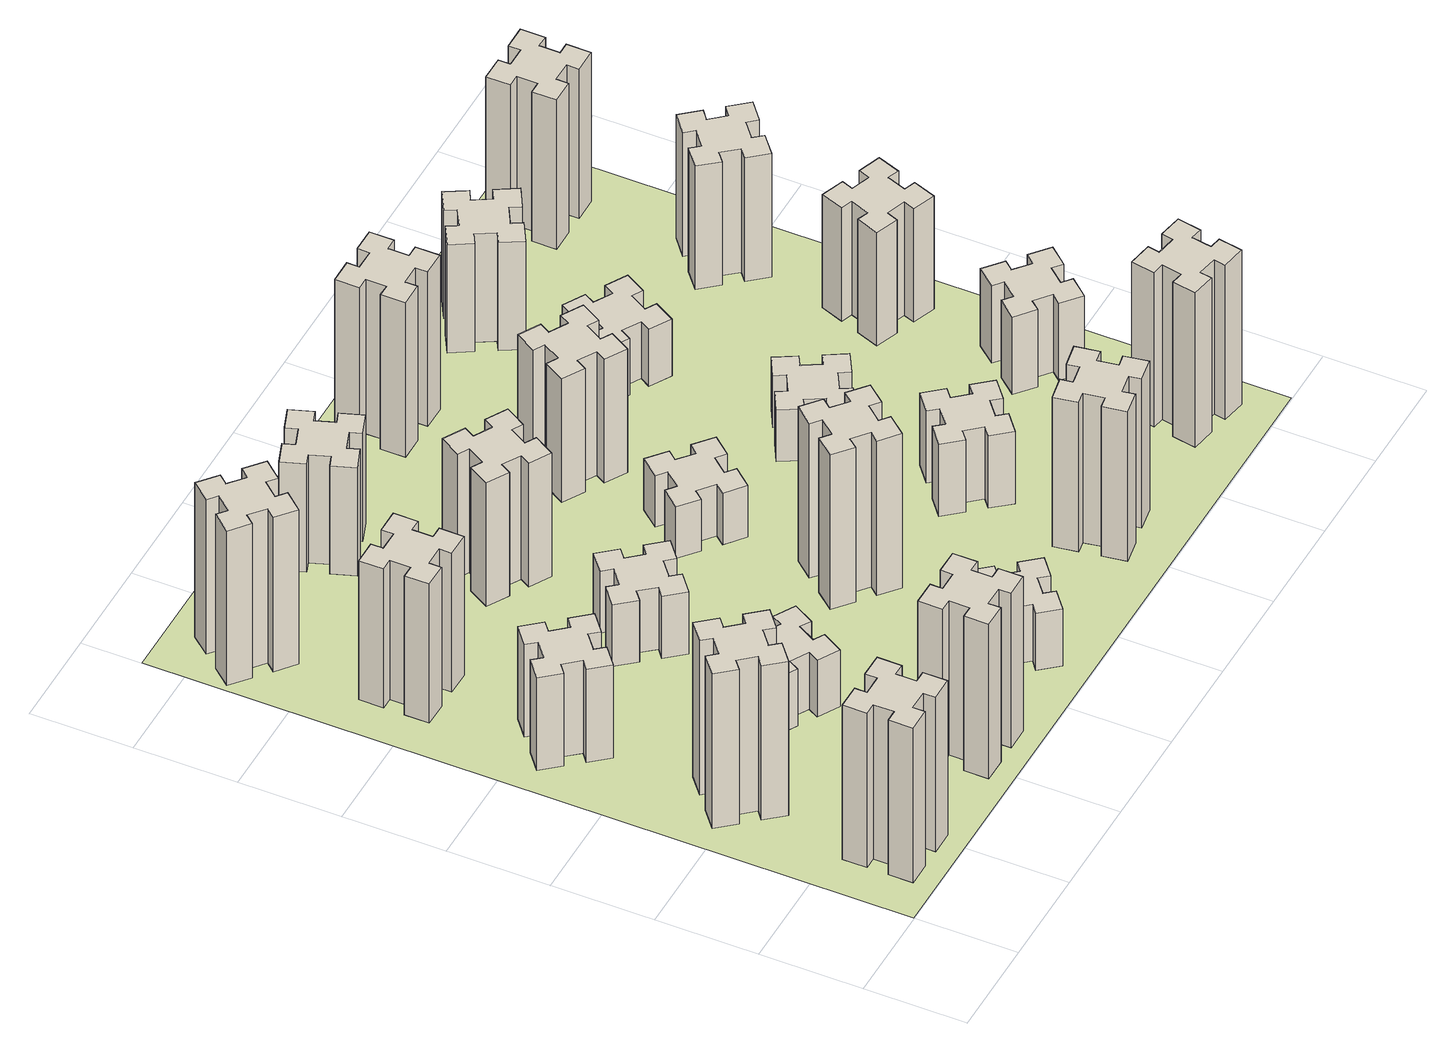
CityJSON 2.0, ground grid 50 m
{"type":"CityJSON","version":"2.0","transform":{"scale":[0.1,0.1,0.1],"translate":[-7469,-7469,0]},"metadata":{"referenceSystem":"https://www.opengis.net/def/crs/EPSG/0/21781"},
"CityObjects":{
"building1":{"type":"Building","attributes":{"class":"1000","function":"1000","usage":"1000","yearOfConstruction":2016,"roofType":"1000","measuredHeight":90,"storeysAboveGround":30,"storeysBelowGround":0},"geometry":[{"type":"Solid","lod":"1","boundaries":[[[[0,1,2,3,4,5,6,7,8,9,10,11,12,13,14,15,16,17,18,19]],[[17,16,20,21]],[[16,15,22,20]],[[15,14,23,22]],[[14,13,24,23]],[[13,12,25,24]],[[12,11,26,25]],[[11,10,27,26]],[[10,9,28,27]],[[9,8,29,28]],[[8,7,30,29]],[[7,6,31,30]],[[6,5,32,31]],[[5,4,33,32]],[[4,3,34,33]],[[3,2,35,34]],[[2,1,36,35]],[[1,0,37,36]],[[0,19,38,37]],[[19,18,39,38]],[[18,17,21,39]],[[24,25,26,27,28,29,30,31,32,33,34,35,36,37,38,39,21,20,22,23]]]]}]},
"building2":{"type":"Building","attributes":{"class":"1000","function":"1000","usage":"1000","yearOfConstruction":2016,"roofType":"1000","measuredHeight":90,"storeysAboveGround":30,"storeysBelowGround":0},"geometry":[{"type":"Solid","lod":"1","boundaries":[[[[40,41,42,43,44,45,46,47,48,49,50,51,52,53,54,55,56,57,58,59]],[[57,56,60,61]],[[56,55,62,60]],[[55,54,63,62]],[[54,53,64,63]],[[53,52,65,64]],[[52,51,66,65]],[[51,50,67,66]],[[50,49,68,67]],[[49,48,69,68]],[[48,47,70,69]],[[47,46,71,70]],[[46,45,72,71]],[[45,44,73,72]],[[44,43,74,73]],[[43,42,75,74]],[[42,41,76,75]],[[41,40,77,76]],[[40,59,78,77]],[[59,58,79,78]],[[58,57,61,79]],[[64,65,66,67,68,69,70,71,72,73,74,75,76,77,78,79,61,60,62,63]]]]}]},
"building3":{"type":"Building","attributes":{"class":"1000","function":"1000","usage":"1000","yearOfConstruction":2016,"roofType":"1000","measuredHeight":54,"storeysAboveGround":30,"storeysBelowGround":0},"geometry":[{"type":"Solid","lod":"1","boundaries":[[[[80,81,82,83,84,85,86,87,88,89,90,91,92,93,94,95,96,97,98,99]],[[97,96,100,101]],[[96,95,102,100]],[[95,94,103,102]],[[94,93,104,103]],[[93,92,105,104]],[[92,91,106,105]],[[91,90,107,106]],[[90,89,108,107]],[[89,88,109,108]],[[88,87,110,109]],[[87,86,111,110]],[[86,85,112,111]],[[85,84,113,112]],[[84,83,114,113]],[[83,82,115,114]],[[82,81,116,115]],[[81,80,117,116]],[[80,99,118,117]],[[99,98,119,118]],[[98,97,101,119]],[[104,105,106,107,108,109,110,111,112,113,114,115,116,117,118,119,101,100,102,103]]]]}]},
"building4":{"type":"Building","attributes":{"class":"1000","function":"1000","usage":"1000","yearOfConstruction":2016,"roofType":"1000","measuredHeight":81,"storeysAboveGround":30,"storeysBelowGround":0},"geometry":[{"type":"Solid","lod":"1","boundaries":[[[[120,121,122,123,124,125,126,127,128,129,130,131,132,133,134,135,136,137,138,139]],[[137,136,140,141]],[[136,135,142,140]],[[135,134,143,142]],[[134,133,144,143]],[[133,132,145,144]],[[132,131,146,145]],[[131,130,147,146]],[[130,129,148,147]],[[129,128,149,148]],[[128,127,150,149]],[[127,126,151,150]],[[126,125,152,151]],[[125,124,153,152]],[[124,123,154,153]],[[123,122,155,154]],[[122,121,156,155]],[[121,120,157,156]],[[120,139,158,157]],[[139,138,159,158]],[[138,137,141,159]],[[144,145,146,147,148,149,150,151,152,153,154,155,156,157,158,159,141,140,142,143]]]]}]},
"building5":{"type":"Building","attributes":{"class":"1000","function":"1000","usage":"1000","yearOfConstruction":2016,"roofType":"1000","measuredHeight":90,"storeysAboveGround":30,"storeysBelowGround":0},"geometry":[{"type":"Solid","lod":"1","boundaries":[[[[160,161,162,163,164,165,166,167,168,169,170,171,172,173,174,175,176,177,178,179]],[[177,176,180,181]],[[176,175,182,180]],[[175,174,183,182]],[[174,173,184,183]],[[173,172,185,184]],[[172,171,186,185]],[[171,170,187,186]],[[170,169,188,187]],[[169,168,189,188]],[[168,167,190,189]],[[167,166,191,190]],[[166,165,192,191]],[[165,164,193,192]],[[164,163,194,193]],[[163,162,195,194]],[[162,161,196,195]],[[161,160,197,196]],[[160,179,198,197]],[[179,178,199,198]],[[178,177,181,199]],[[184,185,186,187,188,189,190,191,192,193,194,195,196,197,198,199,181,180,182,183]]]]}]},
"building6":{"type":"Building","attributes":{"class":"1000","function":"1000","usage":"1000","yearOfConstruction":2016,"roofType":"1000","measuredHeight":90,"storeysAboveGround":30,"storeysBelowGround":0},"geometry":[{"type":"Solid","lod":"1","boundaries":[[[[200,201,202,203,204,205,206,207,208,209,210,211,212,213,214,215,216,217,218,219]],[[217,216,220,221]],[[216,215,222,220]],[[215,214,223,222]],[[214,213,224,223]],[[213,212,225,224]],[[212,211,226,225]],[[211,210,227,226]],[[210,209,228,227]],[[209,208,229,228]],[[208,207,230,229]],[[207,206,231,230]],[[206,205,232,231]],[[205,204,233,232]],[[204,203,234,233]],[[203,202,235,234]],[[202,201,236,235]],[[201,200,237,236]],[[200,219,238,237]],[[219,218,239,238]],[[218,217,221,239]],[[224,225,226,227,228,229,230,231,232,233,234,235,236,237,238,239,221,220,222,223]]]]}]},
"building7":{"type":"Building","attributes":{"class":"1000","function":"1000","usage":"1000","yearOfConstruction":2016,"roofType":"1000","measuredHeight":33,"storeysAboveGround":30,"storeysBelowGround":0},"geometry":[{"type":"Solid","lod":"1","boundaries":[[[[240,241,242,243,244,245,246,247,248,249,250,251,252,253,254,255,256,257,258,259]],[[257,256,260,261]],[[256,255,262,260]],[[255,254,263,262]],[[254,253,264,263]],[[253,252,265,264]],[[252,251,266,265]],[[251,250,267,266]],[[250,249,268,267]],[[249,248,269,268]],[[248,247,270,269]],[[247,246,271,270]],[[246,245,272,271]],[[245,244,273,272]],[[244,243,274,273]],[[243,242,275,274]],[[242,241,276,275]],[[241,240,277,276]],[[240,259,278,277]],[[259,258,279,278]],[[258,257,261,279]],[[264,265,266,267,268,269,270,271,272,273,274,275,276,277,278,279,261,260,262,263]]]]}]},
"building8":{"type":"Building","attributes":{"class":"1000","function":"1000","usage":"1000","yearOfConstruction":2016,"roofType":"1000","measuredHeight":36,"storeysAboveGround":30,"storeysBelowGround":0},"geometry":[{"type":"Solid","lod":"1","boundaries":[[[[280,281,282,283,284,285,286,287,288,289,290,291,292,293,294,295,296,297,298,299]],[[297,296,300,301]],[[296,295,302,300]],[[295,294,303,302]],[[294,293,304,303]],[[293,292,305,304]],[[292,291,306,305]],[[291,290,307,306]],[[290,289,308,307]],[[289,288,309,308]],[[288,287,310,309]],[[287,286,311,310]],[[286,285,312,311]],[[285,284,313,312]],[[284,283,314,313]],[[283,282,315,314]],[[282,281,316,315]],[[281,280,317,316]],[[280,299,318,317]],[[299,298,319,318]],[[298,297,301,319]],[[304,305,306,307,308,309,310,311,312,313,314,315,316,317,318,319,301,300,302,303]]]]}]},
"building9":{"type":"Building","attributes":{"class":"1000","function":"1000","usage":"1000","yearOfConstruction":2016,"roofType":"1000","measuredHeight":33,"storeysAboveGround":30,"storeysBelowGround":0},"geometry":[{"type":"Solid","lod":"1","boundaries":[[[[320,321,322,323,324,325,326,327,328,329,330,331,332,333,334,335,336,337,338,339]],[[337,336,340,341]],[[336,335,342,340]],[[335,334,343,342]],[[334,333,344,343]],[[333,332,345,344]],[[332,331,346,345]],[[331,330,347,346]],[[330,329,348,347]],[[329,328,349,348]],[[328,327,350,349]],[[327,326,351,350]],[[326,325,352,351]],[[325,324,353,352]],[[324,323,354,353]],[[323,322,355,354]],[[322,321,356,355]],[[321,320,357,356]],[[320,339,358,357]],[[339,338,359,358]],[[338,337,341,359]],[[344,345,346,347,348,349,350,351,352,353,354,355,356,357,358,359,341,340,342,343]]]]}]},
"building10":{"type":"Building","attributes":{"class":"1000","function":"1000","usage":"1000","yearOfConstruction":2016,"roofType":"1000","measuredHeight":72,"storeysAboveGround":30,"storeysBelowGround":0},"geometry":[{"type":"Solid","lod":"1","boundaries":[[[[360,361,362,363,364,365,366,367,368,369,370,371,372,373,374,375,376,377,378,379]],[[377,376,380,381]],[[376,375,382,380]],[[375,374,383,382]],[[374,373,384,383]],[[373,372,385,384]],[[372,371,386,385]],[[371,370,387,386]],[[370,369,388,387]],[[369,368,389,388]],[[368,367,390,389]],[[367,366,391,390]],[[366,365,392,391]],[[365,364,393,392]],[[364,363,394,393]],[[363,362,395,394]],[[362,361,396,395]],[[361,360,397,396]],[[360,379,398,397]],[[379,378,399,398]],[[378,377,381,399]],[[384,385,386,387,388,389,390,391,392,393,394,395,396,397,398,399,381,380,382,383]]]]}]},
"building11":{"type":"Building","attributes":{"class":"1000","function":"1000","usage":"1000","yearOfConstruction":2016,"roofType":"1000","measuredHeight":63,"storeysAboveGround":30,"storeysBelowGround":0},"geometry":[{"type":"Solid","lod":"1","boundaries":[[[[400,401,402,403,404,405,406,407,408,409,410,411,412,413,414,415,416,417,418,419]],[[417,416,420,421]],[[416,415,422,420]],[[415,414,423,422]],[[414,413,424,423]],[[413,412,425,424]],[[412,411,426,425]],[[411,410,427,426]],[[410,409,428,427]],[[409,408,429,428]],[[408,407,430,429]],[[407,406,431,430]],[[406,405,432,431]],[[405,404,433,432]],[[404,403,434,433]],[[403,402,435,434]],[[402,401,436,435]],[[401,400,437,436]],[[400,419,438,437]],[[419,418,439,438]],[[418,417,421,439]],[[424,425,426,427,428,429,430,431,432,433,434,435,436,437,438,439,421,420,422,423]]]]}]},
"building12":{"type":"Building","attributes":{"class":"1000","function":"1000","usage":"1000","yearOfConstruction":2016,"roofType":"1000","measuredHeight":90,"storeysAboveGround":30,"storeysBelowGround":0},"geometry":[{"type":"Solid","lod":"1","boundaries":[[[[440,441,442,443,444,445,446,447,448,449,450,451,452,453,454,455,456,457,458,459]],[[457,456,460,461]],[[456,455,462,460]],[[455,454,463,462]],[[454,453,464,463]],[[453,452,465,464]],[[452,451,466,465]],[[451,450,467,466]],[[450,449,468,467]],[[449,448,469,468]],[[448,447,470,469]],[[447,446,471,470]],[[446,445,472,471]],[[445,444,473,472]],[[444,443,474,473]],[[443,442,475,474]],[[442,441,476,475]],[[441,440,477,476]],[[440,459,478,477]],[[459,458,479,478]],[[458,457,461,479]],[[464,465,466,467,468,469,470,471,472,473,474,475,476,477,478,479,461,460,462,463]]]]}]},
"building13":{"type":"Building","attributes":{"class":"1000","function":"1000","usage":"1000","yearOfConstruction":2016,"roofType":"1000","measuredHeight":30,"storeysAboveGround":30,"storeysBelowGround":0},"geometry":[{"type":"Solid","lod":"1","boundaries":[[[[480,481,482,483,484,485,486,487,488,489,490,491,492,493,494,495,496,497,498,499]],[[497,496,500,501]],[[496,495,502,500]],[[495,494,503,502]],[[494,493,504,503]],[[493,492,505,504]],[[492,491,506,505]],[[491,490,507,506]],[[490,489,508,507]],[[489,488,509,508]],[[488,487,510,509]],[[487,486,511,510]],[[486,485,512,511]],[[485,484,513,512]],[[484,483,514,513]],[[483,482,515,514]],[[482,481,516,515]],[[481,480,517,516]],[[480,499,518,517]],[[499,498,519,518]],[[498,497,501,519]],[[504,505,506,507,508,509,510,511,512,513,514,515,516,517,518,519,501,500,502,503]]]]}]},
"building14":{"type":"Building","attributes":{"class":"1000","function":"1000","usage":"1000","yearOfConstruction":2016,"roofType":"1000","measuredHeight":87,"storeysAboveGround":30,"storeysBelowGround":0},"geometry":[{"type":"Solid","lod":"1","boundaries":[[[[520,521,522,523,524,525,526,527,528,529,530,531,532,533,534,535,536,537,538,539]],[[537,536,540,541]],[[536,535,542,540]],[[535,534,543,542]],[[534,533,544,543]],[[533,532,545,544]],[[532,531,546,545]],[[531,530,547,546]],[[530,529,548,547]],[[529,528,549,548]],[[528,527,550,549]],[[527,526,551,550]],[[526,525,552,551]],[[525,524,553,552]],[[524,523,554,553]],[[523,522,555,554]],[[522,521,556,555]],[[521,520,557,556]],[[520,539,558,557]],[[539,538,559,558]],[[538,537,541,559]],[[544,545,546,547,548,549,550,551,552,553,554,555,556,557,558,559,541,540,542,543]]]]}]},
"building15":{"type":"Building","attributes":{"class":"1000","function":"1000","usage":"1000","yearOfConstruction":2016,"roofType":"1000","measuredHeight":72,"storeysAboveGround":30,"storeysBelowGround":0},"geometry":[{"type":"Solid","lod":"1","boundaries":[[[[560,561,562,563,564,565,566,567,568,569,570,571,572,573,574,575,576,577,578,579]],[[577,576,580,581]],[[576,575,582,580]],[[575,574,583,582]],[[574,573,584,583]],[[573,572,585,584]],[[572,571,586,585]],[[571,570,587,586]],[[570,569,588,587]],[[569,568,589,588]],[[568,567,590,589]],[[567,566,591,590]],[[566,565,592,591]],[[565,564,593,592]],[[564,563,594,593]],[[563,562,595,594]],[[562,561,596,595]],[[561,560,597,596]],[[560,579,598,597]],[[579,578,599,598]],[[578,577,581,599]],[[584,585,586,587,588,589,590,591,592,593,594,595,596,597,598,599,581,580,582,583]]]]}]},
"building16":{"type":"Building","attributes":{"class":"1000","function":"1000","usage":"1000","yearOfConstruction":2016,"roofType":"1000","measuredHeight":90,"storeysAboveGround":30,"storeysBelowGround":0},"geometry":[{"type":"Solid","lod":"1","boundaries":[[[[600,601,602,603,604,605,606,607,608,609,610,611,612,613,614,615,616,617,618,619]],[[617,616,620,621]],[[616,615,622,620]],[[615,614,623,622]],[[614,613,624,623]],[[613,612,625,624]],[[612,611,626,625]],[[611,610,627,626]],[[610,609,628,627]],[[609,608,629,628]],[[608,607,630,629]],[[607,606,631,630]],[[606,605,632,631]],[[605,604,633,632]],[[604,603,634,633]],[[603,602,635,634]],[[602,601,636,635]],[[601,600,637,636]],[[600,619,638,637]],[[619,618,639,638]],[[618,617,621,639]],[[624,625,626,627,628,629,630,631,632,633,634,635,636,637,638,639,621,620,622,623]]]]}]},
"building17":{"type":"Building","attributes":{"class":"1000","function":"1000","usage":"1000","yearOfConstruction":2016,"roofType":"1000","measuredHeight":42,"storeysAboveGround":30,"storeysBelowGround":0},"geometry":[{"type":"Solid","lod":"1","boundaries":[[[[640,641,642,643,644,645,646,647,648,649,650,651,652,653,654,655,656,657,658,659]],[[657,656,660,661]],[[656,655,662,660]],[[655,654,663,662]],[[654,653,664,663]],[[653,652,665,664]],[[652,651,666,665]],[[651,650,667,666]],[[650,649,668,667]],[[649,648,669,668]],[[648,647,670,669]],[[647,646,671,670]],[[646,645,672,671]],[[645,644,673,672]],[[644,643,674,673]],[[643,642,675,674]],[[642,641,676,675]],[[641,640,677,676]],[[640,659,678,677]],[[659,658,679,678]],[[658,657,661,679]],[[664,665,666,667,668,669,670,671,672,673,674,675,676,677,678,679,661,660,662,663]]]]}]},
"building18":{"type":"Building","attributes":{"class":"1000","function":"1000","usage":"1000","yearOfConstruction":2016,"roofType":"1000","measuredHeight":30,"storeysAboveGround":30,"storeysBelowGround":0},"geometry":[{"type":"Solid","lod":"1","boundaries":[[[[680,681,682,683,684,685,686,687,688,689,690,691,692,693,694,695,696,697,698,699]],[[697,696,700,701]],[[696,695,702,700]],[[695,694,703,702]],[[694,693,704,703]],[[693,692,705,704]],[[692,691,706,705]],[[691,690,707,706]],[[690,689,708,707]],[[689,688,709,708]],[[688,687,710,709]],[[687,686,711,710]],[[686,685,712,711]],[[685,684,713,712]],[[684,683,714,713]],[[683,682,715,714]],[[682,681,716,715]],[[681,680,717,716]],[[680,699,718,717]],[[699,698,719,718]],[[698,697,701,719]],[[704,705,706,707,708,709,710,711,712,713,714,715,716,717,718,719,701,700,702,703]]]]}]},
"building19":{"type":"Building","attributes":{"class":"1000","function":"1000","usage":"1000","yearOfConstruction":2016,"roofType":"1000","measuredHeight":33,"storeysAboveGround":30,"storeysBelowGround":0},"geometry":[{"type":"Solid","lod":"1","boundaries":[[[[720,721,722,723,724,725,726,727,728,729,730,731,732,733,734,735,736,737,738,739]],[[737,736,740,741]],[[736,735,742,740]],[[735,734,743,742]],[[734,733,744,743]],[[733,732,745,744]],[[732,731,746,745]],[[731,730,747,746]],[[730,729,748,747]],[[729,728,749,748]],[[728,727,750,749]],[[727,726,751,750]],[[726,725,752,751]],[[725,724,753,752]],[[724,723,754,753]],[[723,722,755,754]],[[722,721,756,755]],[[721,720,757,756]],[[720,739,758,757]],[[739,738,759,758]],[[738,737,741,759]],[[744,745,746,747,748,749,750,751,752,753,754,755,756,757,758,759,741,740,742,743]]]]}]},
"building20":{"type":"Building","attributes":{"class":"1000","function":"1000","usage":"1000","yearOfConstruction":2016,"roofType":"1000","measuredHeight":90,"storeysAboveGround":30,"storeysBelowGround":0},"geometry":[{"type":"Solid","lod":"1","boundaries":[[[[760,761,762,763,764,765,766,767,768,769,770,771,772,773,774,775,776,777,778,779]],[[777,776,780,781]],[[776,775,782,780]],[[775,774,783,782]],[[774,773,784,783]],[[773,772,785,784]],[[772,771,786,785]],[[771,770,787,786]],[[770,769,788,787]],[[769,768,789,788]],[[768,767,790,789]],[[767,766,791,790]],[[766,765,792,791]],[[765,764,793,792]],[[764,763,794,793]],[[763,762,795,794]],[[762,761,796,795]],[[761,760,797,796]],[[760,779,798,797]],[[779,778,799,798]],[[778,777,781,799]],[[784,785,786,787,788,789,790,791,792,793,794,795,796,797,798,799,781,780,782,783]]]]}]},
"building21":{"type":"Building","attributes":{"class":"1000","function":"1000","usage":"1000","yearOfConstruction":2016,"roofType":"1000","measuredHeight":63,"storeysAboveGround":30,"storeysBelowGround":0},"geometry":[{"type":"Solid","lod":"1","boundaries":[[[[800,801,802,803,804,805,806,807,808,809,810,811,812,813,814,815,816,817,818,819]],[[817,816,820,821]],[[816,815,822,820]],[[815,814,823,822]],[[814,813,824,823]],[[813,812,825,824]],[[812,811,826,825]],[[811,810,827,826]],[[810,809,828,827]],[[809,808,829,828]],[[808,807,830,829]],[[807,806,831,830]],[[806,805,832,831]],[[805,804,833,832]],[[804,803,834,833]],[[803,802,835,834]],[[802,801,836,835]],[[801,800,837,836]],[[800,819,838,837]],[[819,818,839,838]],[[818,817,821,839]],[[824,825,826,827,828,829,830,831,832,833,834,835,836,837,838,839,821,820,822,823]]]]}]},
"building22":{"type":"Building","attributes":{"class":"1000","function":"1000","usage":"1000","yearOfConstruction":2016,"roofType":"1000","measuredHeight":45,"storeysAboveGround":30,"storeysBelowGround":0},"geometry":[{"type":"Solid","lod":"1","boundaries":[[[[840,841,842,843,844,845,846,847,848,849,850,851,852,853,854,855,856,857,858,859]],[[857,856,860,861]],[[856,855,862,860]],[[855,854,863,862]],[[854,853,864,863]],[[853,852,865,864]],[[852,851,866,865]],[[851,850,867,866]],[[850,849,868,867]],[[849,848,869,868]],[[848,847,870,869]],[[847,846,871,870]],[[846,845,872,871]],[[845,844,873,872]],[[844,843,874,873]],[[843,842,875,874]],[[842,841,876,875]],[[841,840,877,876]],[[840,859,878,877]],[[859,858,879,878]],[[858,857,861,879]],[[864,865,866,867,868,869,870,871,872,873,874,875,876,877,878,879,861,860,862,863]]]]}]},
"building23":{"type":"Building","attributes":{"class":"1000","function":"1000","usage":"1000","yearOfConstruction":2016,"roofType":"1000","measuredHeight":66,"storeysAboveGround":30,"storeysBelowGround":0},"geometry":[{"type":"Solid","lod":"1","boundaries":[[[[880,881,882,883,884,885,886,887,888,889,890,891,892,893,894,895,896,897,898,899]],[[897,896,900,901]],[[896,895,902,900]],[[895,894,903,902]],[[894,893,904,903]],[[893,892,905,904]],[[892,891,906,905]],[[891,890,907,906]],[[890,889,908,907]],[[889,888,909,908]],[[888,887,910,909]],[[887,886,911,910]],[[886,885,912,911]],[[885,884,913,912]],[[884,883,914,913]],[[883,882,915,914]],[[882,881,916,915]],[[881,880,917,916]],[[880,899,918,917]],[[899,898,919,918]],[[898,897,901,919]],[[904,905,906,907,908,909,910,911,912,913,914,915,916,917,918,919,901,900,902,903]]]]}]},
"building24":{"type":"Building","attributes":{"class":"1000","function":"1000","usage":"1000","yearOfConstruction":2016,"roofType":"1000","measuredHeight":72,"storeysAboveGround":30,"storeysBelowGround":0},"geometry":[{"type":"Solid","lod":"1","boundaries":[[[[920,921,922,923,924,925,926,927,928,929,930,931,932,933,934,935,936,937,938,939]],[[937,936,940,941]],[[936,935,942,940]],[[935,934,943,942]],[[934,933,944,943]],[[933,932,945,944]],[[932,931,946,945]],[[931,930,947,946]],[[930,929,948,947]],[[929,928,949,948]],[[928,927,950,949]],[[927,926,951,950]],[[926,925,952,951]],[[925,924,953,952]],[[924,923,954,953]],[[923,922,955,954]],[[922,921,956,955]],[[921,920,957,956]],[[920,939,958,957]],[[939,938,959,958]],[[938,937,941,959]],[[944,945,946,947,948,949,950,951,952,953,954,955,956,957,958,959,941,940,942,943]]]]}]},
"building25":{"type":"Building","attributes":{"class":"1000","function":"1000","usage":"1000","yearOfConstruction":2016,"roofType":"1000","measuredHeight":87,"storeysAboveGround":30,"storeysBelowGround":0},"geometry":[{"type":"Solid","lod":"1","boundaries":[[[[960,961,962,963,964,965,966,967,968,969,970,971,972,973,974,975,976,977,978,979]],[[977,976,980,981]],[[976,975,982,980]],[[975,974,983,982]],[[974,973,984,983]],[[973,972,985,984]],[[972,971,986,985]],[[971,970,987,986]],[[970,969,988,987]],[[969,968,989,988]],[[968,967,990,989]],[[967,966,991,990]],[[966,965,992,991]],[[965,964,993,992]],[[964,963,994,993]],[[963,962,995,994]],[[962,961,996,995]],[[961,960,997,996]],[[960,979,998,997]],[[979,978,999,998]],[[978,977,981,999]],[[984,985,986,987,988,989,990,991,992,993,994,995,996,997,998,999,981,980,982,983]]]]}]},
"landuse1":{"type":"LandUse","attributes":{"name":"plot1","function":"1010"},"geometry":[{"type":"MultiSurface","lod":"1","boundaries":[[[1000,1001,1002,1003]]]}]}
},
"vertices":[
[265,325,0],[265,225,0],[205,225,0],[205,105,0],[325,105,0],[325,165,0],[425,165,0],[425,105,0],[545,105,0],[545,225,0],[485,225,0],[485,325,0],[545,325,0],[545,445,0],[425,445,0],[425,385,0],[325,385,0],[325,445,0],[205,445,0],[205,325,0],[325,385,900],[325,445,900],[425,385,900],[425,445,900],[545,445,900],[545,325,900],[485,325,900],[485,225,900],[545,225,900],[545,105,900],[425,105,900],[425,165,900],[325,165,900],[325,105,900],[205,105,900],[205,225,900],[265,225,900],[265,325,900],[205,325,900],[205,445,900],
[492,1048,0],[427,1124,0],[473,1163,0],[396,1255,0],[304,1178,0],[343,1132,0],[266,1067,0],[228,1113,0],[136,1036,0],[213,944,0],[259,983,0],[323,906,0],[277,868,0],[354,776,0],[446,853,0],[408,899,0],[484,963,0],[523,917,0],[615,994,0],[538,1086,0],[484,963,900],[523,917,900],[408,899,900],[446,853,900],[354,776,900],[277,868,900],[323,906,900],[259,983,900],[213,944,900],[136,1036,900],[228,1113,900],[266,1067,900],[343,1132,900],[304,1178,900],[396,1255,900],[473,1163,900],[427,1124,900],[492,1048,900],[538,1086,900],[615,994,900],
[492,1888,0],[427,1964,0],[473,2003,0],[396,2095,0],[304,2018,0],[343,1972,0],[266,1907,0],[228,1953,0],[136,1876,0],[213,1784,0],[259,1823,0],[323,1746,0],[277,1708,0],[354,1616,0],[446,1693,0],[408,1739,0],[484,1803,0],[523,1757,0],[615,1834,0],[538,1926,0],[484,1803,540],[523,1757,540],[408,1739,540],[446,1693,540],[354,1616,540],[277,1708,540],[323,1746,540],[259,1823,540],[213,1784,540],[136,1876,540],[228,1953,540],[266,1907,540],[343,1972,540],[304,2018,540],[396,2095,540],[473,2003,540],[427,1964,540],[492,1888,540],[538,1926,540],[615,1834,540],
[485,2545,0],[485,2645,0],[545,2645,0],[545,2765,0],[425,2765,0],[425,2705,0],[325,2705,0],[325,2765,0],[205,2765,0],[205,2645,0],[265,2645,0],[265,2545,0],[205,2545,0],[205,2425,0],[325,2425,0],[325,2485,0],[425,2485,0],[425,2425,0],[545,2425,0],[545,2545,0],[425,2485,810],[425,2425,810],[325,2485,810],[325,2425,810],[205,2425,810],[205,2545,810],[265,2545,810],[265,2645,810],[205,2645,810],[205,2765,810],[325,2765,810],[325,2705,810],[425,2705,810],[425,2765,810],[545,2765,810],[545,2645,810],[485,2645,810],[485,2545,810],[545,2545,810],[545,2425,810],
[1005,325,0],[1005,225,0],[945,225,0],[945,105,0],[1065,105,0],[1065,165,0],[1165,165,0],[1165,105,0],[1285,105,0],[1285,225,0],[1225,225,0],[1225,325,0],[1285,325,0],[1285,445,0],[1165,445,0],[1165,385,0],[1065,385,0],[1065,445,0],[945,445,0],[945,325,0],[1065,385,900],[1065,445,900],[1165,385,900],[1165,445,900],[1285,445,900],[1285,325,900],[1225,325,900],[1225,225,900],[1285,225,900],[1285,105,900],[1165,105,900],[1165,165,900],[1065,165,900],[1065,105,900],[945,105,900],[945,225,900],[1005,225,900],[1005,325,900],[945,325,900],[945,445,900],
[384,3387,0],[308,3452,0],[346,3498,0],[254,3575,0],[177,3483,0],[223,3444,0],[159,3368,0],[113,3406,0],[36,3314,0],[128,3237,0],[166,3283,0],[243,3219,0],[204,3173,0],[296,3096,0],[373,3188,0],[327,3226,0],[392,3303,0],[438,3264,0],[515,3356,0],[423,3433,0],[392,3303,900],[438,3264,900],[327,3226,900],[373,3188,900],[296,3096,900],[204,3173,900],[243,3219,900],[166,3283,900],[128,3237,900],[36,3314,900],[113,3406,900],[159,3368,900],[223,3444,900],[177,3483,900],[254,3575,900],[346,3498,900],[308,3452,900],[384,3387,900],[423,3433,900],[515,3356,900],
[1086,1017,0],[1136,1104,0],[1188,1074,0],[1248,1178,0],[1144,1238,0],[1114,1186,0],[1027,1236,0],[1057,1288,0],[953,1348,0],[893,1244,0],[945,1214,0],[895,1127,0],[843,1157,0],[783,1053,0],[887,993,0],[917,1045,0],[1004,995,0],[974,943,0],[1078,883,0],[1138,987,0],[1004,995,330],[974,943,330],[917,1045,330],[887,993,330],[783,1053,330],[843,1157,330],[895,1127,330],[945,1214,330],[893,1244,330],[953,1348,330],[1057,1288,330],[1027,1236,330],[1114,1186,330],[1144,1238,330],[1248,1178,330],[1188,1074,330],[1136,1104,330],[1086,1017,330],[1138,987,330],[1078,883,330],
[1083,1972,0],[1006,1907,0],[968,1953,0],[876,1876,0],[953,1784,0],[999,1823,0],[1063,1746,0],[1017,1708,0],[1094,1616,0],[1186,1693,0],[1148,1739,0],[1224,1803,0],[1263,1757,0],[1355,1834,0],[1278,1926,0],[1232,1888,0],[1167,1964,0],[1213,2003,0],[1136,2095,0],[1044,2018,0],[1167,1964,360],[1213,2003,360],[1232,1888,360],[1278,1926,360],[1355,1834,360],[1263,1757,360],[1224,1803,360],[1148,1739,360],[1186,1693,360],[1094,1616,360],[1017,1708,360],[1063,1746,360],[999,1823,360],[953,1784,360],[876,1876,360],[968,1953,360],[1006,1907,360],[1083,1972,360],[1044,2018,360],[1136,2095,360],
[1639,343,0],[1703,266,0],[1657,228,0],[1734,136,0],[1826,213,0],[1788,259,0],[1864,323,0],[1903,277,0],[1995,354,0],[1918,446,0],[1872,408,0],[1807,484,0],[1853,523,0],[1776,615,0],[1684,538,0],[1723,492,0],[1646,427,0],[1608,473,0],[1516,396,0],[1593,304,0],[1646,427,330],[1608,473,330],[1723,492,330],[1684,538,330],[1776,615,330],[1853,523,330],[1807,484,330],[1872,408,330],[1918,446,330],[1995,354,330],[1903,277,330],[1864,323,330],[1788,259,330],[1826,213,330],[1734,136,330],[1657,228,330],[1703,266,330],[1639,343,330],[1593,304,330],[1516,396,330],
[1117,2525,0],[1204,2475,0],[1174,2423,0],[1278,2363,0],[1338,2467,0],[1286,2497,0],[1336,2584,0],[1388,2554,0],[1448,2658,0],[1344,2718,0],[1314,2666,0],[1227,2716,0],[1257,2768,0],[1153,2828,0],[1093,2724,0],[1145,2694,0],[1095,2607,0],[1043,2637,0],[983,2533,0],[1087,2473,0],[1095,2607,720],[1043,2637,720],[1145,2694,720],[1093,2724,720],[1153,2828,720],[1257,2768,720],[1227,2716,720],[1314,2666,720],[1344,2718,720],[1448,2658,720],[1388,2554,720],[1336,2584,720],[1286,2497,720],[1338,2467,720],[1278,2363,720],[1174,2423,720],[1204,2475,720],[1117,2525,720],[1087,2473,720],[983,2533,720],
[1025,3456,0],[931,3422,0],[910,3478,0],[797,3437,0],[839,3324,0],[895,3345,0],[929,3251,0],[873,3230,0],[914,3117,0],[1027,3159,0],[1006,3215,0],[1100,3249,0],[1120,3193,0],[1233,3234,0],[1192,3347,0],[1136,3326,0],[1102,3420,0],[1158,3440,0],[1117,3553,0],[1004,3512,0],[1102,3420,630],[1158,3440,630],[1136,3326,630],[1192,3347,630],[1233,3234,630],[1120,3193,630],[1100,3249,630],[1006,3215,630],[1027,3159,630],[914,3117,630],[873,3230,630],[929,3251,630],[895,3345,630],[839,3324,630],[797,3437,630],[910,3478,630],[931,3422,630],[1025,3456,630],[1004,3512,630],[1117,3553,630],
[1746,1163,0],[1823,1099,0],[1784,1053,0],[1876,976,0],[1953,1068,0],[1907,1106,0],[1972,1183,0],[2018,1144,0],[2095,1236,0],[2003,1313,0],[1964,1267,0],[1888,1332,0],[1926,1378,0],[1834,1455,0],[1757,1363,0],[1803,1324,0],[1739,1248,0],[1693,1286,0],[1616,1194,0],[1708,1117,0],[1739,1248,900],[1693,1286,900],[1803,1324,900],[1757,1363,900],[1834,1455,900],[1926,1378,900],[1888,1332,900],[1964,1267,900],[2003,1313,900],[2095,1236,900],[2018,1144,900],[1972,1183,900],[1907,1106,900],[1953,1068,900],[1876,976,900],[1784,1053,900],[1823,1099,900],[1746,1163,900],[1708,1117,900],[1616,1194,900],
[1907,1846,0],[1972,1923,0],[2018,1884,0],[2095,1976,0],[2003,2053,0],[1964,2007,0],[1888,2072,0],[1926,2118,0],[1834,2195,0],[1757,2103,0],[1803,2064,0],[1739,1988,0],[1693,2026,0],[1616,1934,0],[1708,1857,0],[1746,1903,0],[1823,1839,0],[1784,1793,0],[1876,1716,0],[1953,1808,0],[1823,1839,300],[1784,1793,300],[1746,1903,300],[1708,1857,300],[1616,1934,300],[1693,2026,300],[1739,1988,300],[1803,2064,300],[1757,2103,300],[1834,2195,300],[1926,2118,300],[1888,2072,300],[1964,2007,300],[2003,2053,300],[2095,1976,300],[2018,1884,300],[1972,1923,300],[1907,1846,300],[1953,1808,300],[1876,1716,300],
[2625,492,0],[2527,475,0],[2517,534,0],[2398,513,0],[2419,395,0],[2478,405,0],[2496,307,0],[2437,297,0],[2457,178,0],[2576,199,0],[2565,258,0],[2664,276,0],[2674,217,0],[2792,237,0],[2771,356,0],[2712,345,0],[2695,444,0],[2754,454,0],[2733,572,0],[2615,551,0],[2695,444,870],[2754,454,870],[2712,345,870],[2771,356,870],[2792,237,870],[2674,217,870],[2664,276,870],[2565,258,870],[2576,199,870],[2457,178,870],[2437,297,870],[2496,307,870],[2478,405,870],[2419,395,870],[2398,513,870],[2517,534,870],[2527,475,870],[2625,492,870],[2615,551,870],[2733,572,870],
[2026,2497,0],[2076,2584,0],[2128,2554,0],[2188,2658,0],[2084,2718,0],[2054,2666,0],[1967,2716,0],[1997,2768,0],[1893,2828,0],[1833,2724,0],[1885,2694,0],[1835,2607,0],[1783,2637,0],[1723,2533,0],[1827,2473,0],[1857,2525,0],[1944,2475,0],[1914,2423,0],[2018,2363,0],[2078,2467,0],[1944,2475,720],[1914,2423,720],[1857,2525,720],[1827,2473,720],[1723,2533,720],[1783,2637,720],[1835,2607,720],[1885,2694,720],[1833,2724,720],[1893,2828,720],[1997,2768,720],[1967,2716,720],[2054,2666,720],[2084,2718,720],[2188,2658,720],[2128,2554,720],[2076,2584,720],[2026,2497,720],[2078,2467,720],[2018,2363,720],
[1965,3385,0],[1965,3485,0],[2025,3485,0],[2025,3605,0],[1905,3605,0],[1905,3545,0],[1805,3545,0],[1805,3605,0],[1685,3605,0],[1685,3485,0],[1745,3485,0],[1745,3385,0],[1685,3385,0],[1685,3265,0],[1805,3265,0],[1805,3325,0],[1905,3325,0],[1905,3265,0],[2025,3265,0],[2025,3385,0],[1905,3325,900],[1905,3265,900],[1805,3325,900],[1805,3265,900],[1685,3265,900],[1685,3385,900],[1745,3385,900],[1745,3485,900],[1685,3485,900],[1685,3605,900],[1805,3605,900],[1805,3545,900],[1905,3545,900],[1905,3605,900],[2025,3605,900],[2025,3485,900],[1965,3485,900],[1965,3385,900],[2025,3385,900],[2025,3265,900],
[2563,1132,0],[2486,1067,0],[2448,1113,0],[2356,1036,0],[2433,944,0],[2479,983,0],[2543,906,0],[2497,868,0],[2574,776,0],[2666,853,0],[2628,899,0],[2704,963,0],[2743,917,0],[2835,994,0],[2758,1086,0],[2712,1048,0],[2647,1124,0],[2693,1163,0],[2616,1255,0],[2524,1178,0],[2647,1124,420],[2693,1163,420],[2712,1048,420],[2758,1086,420],[2835,994,420],[2743,917,420],[2704,963,420],[2628,899,420],[2666,853,420],[2574,776,420],[2497,868,420],[2543,906,420],[2479,983,420],[2433,944,420],[2356,1036,420],[2448,1113,420],[2486,1067,420],[2563,1132,420],[2524,1178,420],[2616,1255,420],
[2475,1744,0],[2525,1657,0],[2473,1627,0],[2533,1523,0],[2637,1583,0],[2607,1635,0],[2694,1685,0],[2724,1633,0],[2828,1693,0],[2768,1797,0],[2716,1767,0],[2666,1854,0],[2718,1884,0],[2658,1988,0],[2554,1928,0],[2584,1876,0],[2497,1826,0],[2467,1878,0],[2363,1818,0],[2423,1714,0],[2497,1826,300],[2467,1878,300],[2584,1876,300],[2554,1928,300],[2658,1988,300],[2718,1884,300],[2666,1854,300],[2716,1767,300],[2768,1797,300],[2828,1693,300],[2724,1633,300],[2694,1685,300],[2607,1635,300],[2637,1583,300],[2533,1523,300],[2473,1627,300],[2525,1657,300],[2475,1744,300],[2423,1714,300],[2363,1818,300],
[2666,2597,0],[2716,2684,0],[2768,2654,0],[2828,2758,0],[2724,2818,0],[2694,2766,0],[2607,2816,0],[2637,2868,0],[2533,2928,0],[2473,2824,0],[2525,2794,0],[2475,2707,0],[2423,2737,0],[2363,2633,0],[2467,2573,0],[2497,2625,0],[2584,2575,0],[2554,2523,0],[2658,2463,0],[2718,2567,0],[2584,2575,330],[2554,2523,330],[2497,2625,330],[2467,2573,330],[2363,2633,330],[2423,2737,330],[2475,2707,330],[2525,2794,330],[2473,2824,330],[2533,2928,330],[2637,2868,330],[2607,2816,330],[2694,2766,330],[2724,2818,330],[2828,2758,330],[2768,2654,330],[2716,2684,330],[2666,2597,330],[2718,2567,330],[2658,2463,330],
[3504,475,0],[3405,492,0],[3416,551,0],[3297,572,0],[3277,454,0],[3336,444,0],[3318,345,0],[3259,356,0],[3238,237,0],[3357,217,0],[3367,276,0],[3465,258,0],[3455,199,0],[3573,178,0],[3594,297,0],[3535,307,0],[3552,405,0],[3611,395,0],[3632,513,0],[3514,534,0],[3552,405,900],[3611,395,900],[3535,307,900],[3594,297,900],[3573,178,900],[3455,199,900],[3465,258,900],[3367,276,900],[3357,217,900],[3238,237,900],[3259,356,900],[3318,345,900],[3336,444,900],[3277,454,900],[3297,572,900],[3416,551,900],[3405,492,900],[3504,475,900],[3514,534,900],[3632,513,900],
[2716,3347,0],[2666,3434,0],[2718,3464,0],[2658,3568,0],[2554,3508,0],[2584,3456,0],[2497,3406,0],[2467,3458,0],[2363,3398,0],[2423,3294,0],[2475,3324,0],[2525,3237,0],[2473,3207,0],[2533,3103,0],[2637,3163,0],[2607,3215,0],[2694,3265,0],[2724,3213,0],[2828,3273,0],[2768,3377,0],[2694,3265,630],[2724,3213,630],[2607,3215,630],[2637,3163,630],[2533,3103,630],[2473,3207,630],[2525,3237,630],[2475,3324,630],[2423,3294,630],[2363,3398,630],[2467,3458,630],[2497,3406,630],[2584,3456,630],[2554,3508,630],[2658,3568,630],[2718,3464,630],[2666,3434,630],[2716,3347,630],[2768,3377,630],[2828,3273,630],
[3487,1006,0],[3552,1083,0],[3598,1044,0],[3675,1136,0],[3583,1213,0],[3544,1167,0],[3468,1232,0],[3506,1278,0],[3414,1355,0],[3337,1263,0],[3383,1224,0],[3319,1148,0],[3273,1186,0],[3196,1094,0],[3288,1017,0],[3326,1063,0],[3403,999,0],[3364,953,0],[3456,876,0],[3533,968,0],[3403,999,450],[3364,953,450],[3326,1063,450],[3288,1017,450],[3196,1094,450],[3273,1186,450],[3319,1148,450],[3383,1224,450],[3337,1263,450],[3414,1355,450],[3506,1278,450],[3468,1232,450],[3544,1167,450],[3583,1213,450],[3675,1136,450],[3598,1044,450],[3552,1083,450],[3487,1006,450],[3533,968,450],[3456,876,450],
[3520,1942,0],[3426,1976,0],[3447,2032,0],[3334,2073,0],[3293,1960,0],[3349,1940,0],[3315,1846,0],[3259,1867,0],[3217,1754,0],[3330,1713,0],[3351,1769,0],[3445,1735,0],[3424,1679,0],[3537,1637,0],[3578,1750,0],[3522,1771,0],[3556,1865,0],[3612,1844,0],[3653,1957,0],[3540,1998,0],[3556,1865,660],[3612,1844,660],[3522,1771,660],[3578,1750,660],[3537,1637,660],[3424,1679,660],[3445,1735,660],[3351,1769,660],[3330,1713,660],[3217,1754,660],[3259,1867,660],[3315,1846,660],[3349,1940,660],[3293,1960,660],[3334,2073,660],[3447,2032,660],[3426,1976,660],[3520,1942,660],[3540,1998,660],[3653,1957,660],
[3319,2563,0],[3383,2486,0],[3337,2448,0],[3414,2356,0],[3506,2433,0],[3468,2479,0],[3544,2543,0],[3583,2497,0],[3675,2574,0],[3598,2666,0],[3552,2628,0],[3487,2704,0],[3533,2743,0],[3456,2835,0],[3364,2758,0],[3403,2712,0],[3326,2647,0],[3288,2693,0],[3196,2616,0],[3273,2524,0],[3326,2647,720],[3288,2693,720],[3403,2712,720],[3364,2758,720],[3456,2835,720],[3533,2743,720],[3487,2704,720],[3552,2628,720],[3598,2666,720],[3675,2574,720],[3583,2497,720],[3544,2543,720],[3468,2479,720],[3506,2433,720],[3414,2356,720],[3337,2448,720],[3383,2486,720],[3319,2563,720],[3273,2524,720],[3196,2616,720],
[3285,3325,0],[3385,3325,0],[3385,3265,0],[3505,3265,0],[3505,3385,0],[3445,3385,0],[3445,3485,0],[3505,3485,0],[3505,3605,0],[3385,3605,0],[3385,3545,0],[3285,3545,0],[3285,3605,0],[3165,3605,0],[3165,3485,0],[3225,3485,0],[3225,3385,0],[3165,3385,0],[3165,3265,0],[3285,3265,0],[3225,3385,870],[3165,3385,870],[3225,3485,870],[3165,3485,870],[3165,3605,870],[3285,3605,870],[3285,3545,870],[3385,3545,870],[3385,3605,870],[3505,3605,870],[3505,3485,870],[3445,3485,870],[3445,3385,870],[3505,3385,870],[3505,3265,870],[3385,3265,870],[3385,3325,870],[3285,3325,870],[3285,3265,870],[3165,3265,870],
[5,3705,0],[3705,3705,0],[3705,5,0],[5,5,0]
]}
